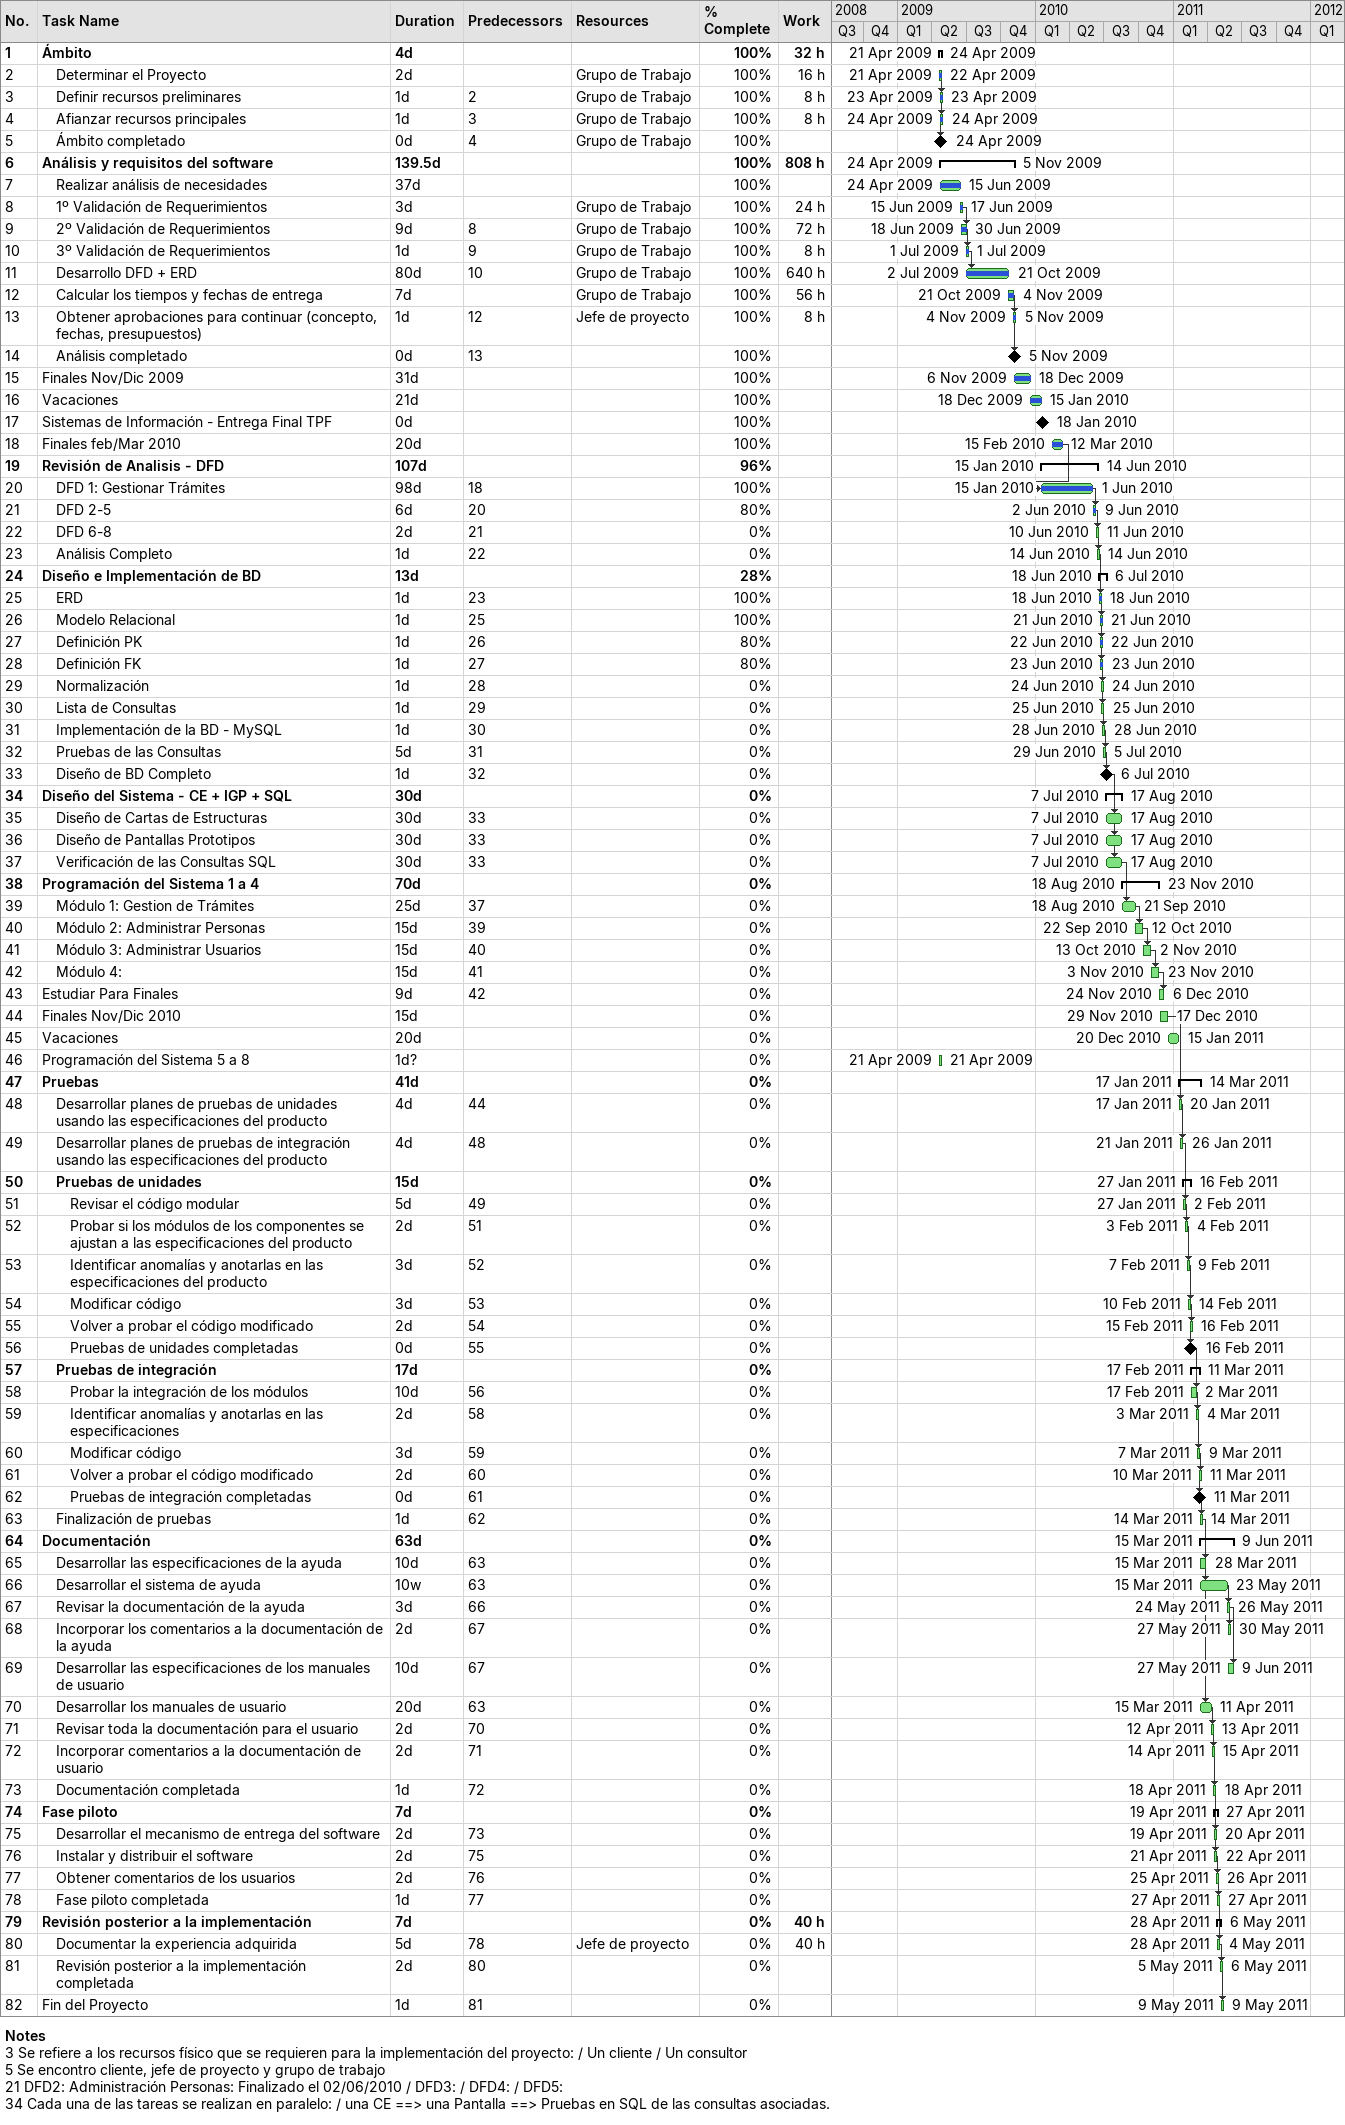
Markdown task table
| ID | Level | Task | Duration | Start | Finish | Predecessors | Resources | % complete | Work (h) |
|---|---|---|---|---|---|---|---|---|---|
| 1 | 1 | **Ámbito** | 4d | 2009-04-21 | 2009-04-24 |  |  | 100 | 32 |
| 2 | 2 | Determinar el Proyecto | 2d | 2009-04-21 | 2009-04-22 |  | Grupo de Trabajo | 100 | 16 |
| 3 | 2 | Definir recursos preliminares | 1d | 2009-04-23 | 2009-04-23 | 2 | Grupo de Trabajo | 100 | 8 |
| 4 | 2 | Afianzar recursos principales | 1d | 2009-04-24 | 2009-04-24 | 3 | Grupo de Trabajo | 100 | 8 |
| 5 | 2 | Ámbito completado | 0d | 2009-04-24 | 2009-04-24 | 4 | Grupo de Trabajo | 100 |  |
| 6 | 1 | **Análisis y requisitos del software** | 139.5d | 2009-04-24 | 2009-11-05 |  |  | 100 | 808 |
| 7 | 2 | Realizar análisis de necesidades | 37d | 2009-04-24 | 2009-06-15 |  |  | 100 |  |
| 8 | 2 | 1º Validación de Requerimientos | 3d | 2009-06-15 | 2009-06-17 |  | Grupo de Trabajo | 100 | 24 |
| 9 | 2 | 2º Validación de Requerimientos | 9d | 2009-06-18 | 2009-06-30 | 8 | Grupo de Trabajo | 100 | 72 |
| 10 | 2 | 3º Validación de Requerimientos | 1d | 2009-07-01 | 2009-07-01 | 9 | Grupo de Trabajo | 100 | 8 |
| 11 | 2 | Desarrollo DFD + ERD | 80d | 2009-07-02 | 2009-10-21 | 10 | Grupo de Trabajo | 100 | 640 |
| 12 | 2 | Calcular los tiempos y fechas de entrega | 7d | 2009-10-21 | 2009-11-04 |  | Grupo de Trabajo | 100 | 56 |
| 13 | 2 | Obtener aprobaciones para continuar (concepto, fechas, presupuestos) | 1d | 2009-11-04 | 2009-11-05 | 12 | Jefe de proyecto | 100 | 8 |
| 14 | 2 | Análisis completado | 0d | 2009-11-05 | 2009-11-05 | 13 |  | 100 |  |
| 15 | 1 | Finales Nov/Dic 2009 | 31d | 2009-11-06 | 2009-12-18 |  |  | 100 |  |
| 16 | 1 | Vacaciones | 21d | 2009-12-18 | 2010-01-15 |  |  | 100 |  |
| 17 | 1 | Sistemas de Información - Entrega Final TPF | 0d | 2010-01-18 | 2010-01-18 |  |  | 100 |  |
| 18 | 1 | Finales feb/Mar 2010 | 20d | 2010-02-15 | 2010-03-12 |  |  | 100 |  |
| 19 | 1 | **Revisión de Analisis - DFD** | 107d | 2010-01-15 | 2010-06-14 |  |  | 96 |  |
| 20 | 2 | DFD 1: Gestionar Trámites | 98d | 2010-01-15 | 2010-06-01 | 18 |  | 100 |  |
| 21 | 2 | DFD 2-5 | 6d | 2010-06-02 | 2010-06-09 | 20 |  | 80 |  |
| 22 | 2 | DFD 6-8 | 2d | 2010-06-10 | 2010-06-11 | 21 |  | 0 |  |
| 23 | 2 | Análisis Completo | 1d | 2010-06-14 | 2010-06-14 | 22 |  | 0 |  |
| 24 | 1 | **Diseño e Implementación de BD** | 13d | 2010-06-18 | 2010-07-06 |  |  | 28 |  |
| 25 | 2 | ERD | 1d | 2010-06-18 | 2010-06-18 | 23 |  | 100 |  |
| 26 | 2 | Modelo Relacional | 1d | 2010-06-21 | 2010-06-21 | 25 |  | 100 |  |
| 27 | 2 | Definición PK | 1d | 2010-06-22 | 2010-06-22 | 26 |  | 80 |  |
| 28 | 2 | Definición FK | 1d | 2010-06-23 | 2010-06-23 | 27 |  | 80 |  |
| 29 | 2 | Normalización | 1d | 2010-06-24 | 2010-06-24 | 28 |  | 0 |  |
| 30 | 2 | Lista de Consultas | 1d | 2010-06-25 | 2010-06-25 | 29 |  | 0 |  |
| 31 | 2 | Implementación de la BD - MySQL | 1d | 2010-06-28 | 2010-06-28 | 30 |  | 0 |  |
| 32 | 2 | Pruebas de las Consultas | 5d | 2010-06-29 | 2010-07-05 | 31 |  | 0 |  |
| 33 | 2 | Diseño de BD Completo | 1d | 2010-07-06 | 2010-07-06 | 32 |  | 0 |  |
| 34 | 1 | **Diseño del Sistema - CE + IGP + SQL** | 30d | 2010-07-07 | 2010-08-17 |  |  | 0 |  |
| 35 | 2 | Diseño de Cartas de Estructuras | 30d | 2010-07-07 | 2010-08-17 | 33 |  | 0 |  |
| 36 | 2 | Diseño de Pantallas Prototipos | 30d | 2010-07-07 | 2010-08-17 | 33 |  | 0 |  |
| 37 | 2 | Verificación de las Consultas SQL | 30d | 2010-07-07 | 2010-08-17 | 33 |  | 0 |  |
| 38 | 1 | **Programación del Sistema 1 a 4** | 70d | 2010-08-18 | 2010-11-23 |  |  | 0 |  |
| 39 | 2 | Módulo 1: Gestion de Trámites | 25d | 2010-08-18 | 2010-09-21 | 37 |  | 0 |  |
| 40 | 2 | Módulo 2: Administrar Personas | 15d | 2010-09-22 | 2010-10-12 | 39 |  | 0 |  |
| 41 | 2 | Módulo 3: Administrar Usuarios | 15d | 2010-10-13 | 2010-11-02 | 40 |  | 0 |  |
| 42 | 2 | Módulo 4: | 15d | 2010-11-03 | 2010-11-23 | 41 |  | 0 |  |
| 43 | 1 | Estudiar Para Finales | 9d | 2010-11-24 | 2010-12-06 | 42 |  | 0 |  |
| 44 | 1 | Finales Nov/Dic 2010 | 15d | 2010-11-29 | 2010-12-17 |  |  | 0 |  |
| 45 | 1 | Vacaciones | 20d | 2010-12-20 | 2011-01-15 |  |  | 0 |  |
| 46 | 1 | Programación del Sistema 5 a 8 | 1d? | 2009-04-21 | 2009-04-21 |  |  | 0 |  |
| 47 | 1 | **Pruebas** | 41d | 2011-01-17 | 2011-03-14 |  |  | 0 |  |
| 48 | 2 | Desarrollar planes de pruebas de unidades usando las especificaciones del producto | 4d | 2011-01-17 | 2011-01-20 | 44 |  | 0 |  |
| 49 | 2 | Desarrollar planes de pruebas de integración usando las especificaciones del producto | 4d | 2011-01-21 | 2011-01-26 | 48 |  | 0 |  |
| 50 | 2 | **Pruebas de unidades** | 15d | 2011-01-27 | 2011-02-16 |  |  | 0 |  |
| 51 | 3 | Revisar el código modular | 5d | 2011-01-27 | 2011-02-02 | 49 |  | 0 |  |
| 52 | 3 | Probar si los módulos de los componentes se ajustan a las especificaciones del producto | 2d | 2011-02-03 | 2011-02-04 | 51 |  | 0 |  |
| 53 | 3 | Identificar anomalías y anotarlas en las especificaciones del producto | 3d | 2011-02-07 | 2011-02-09 | 52 |  | 0 |  |
| 54 | 3 | Modificar código | 3d | 2011-02-10 | 2011-02-14 | 53 |  | 0 |  |
| 55 | 3 | Volver a probar el código modificado | 2d | 2011-02-15 | 2011-02-16 | 54 |  | 0 |  |
| 56 | 3 | Pruebas de unidades completadas | 0d | 2011-02-16 | 2011-02-16 | 55 |  | 0 |  |
| 57 | 2 | **Pruebas de integración** | 17d | 2011-02-17 | 2011-03-11 |  |  | 0 |  |
| 58 | 3 | Probar la integración de los módulos | 10d | 2011-02-17 | 2011-03-02 | 56 |  | 0 |  |
| 59 | 3 | Identificar anomalías y anotarlas en las especificaciones | 2d | 2011-03-03 | 2011-03-04 | 58 |  | 0 |  |
| 60 | 3 | Modificar código | 3d | 2011-03-07 | 2011-03-09 | 59 |  | 0 |  |
| 61 | 3 | Volver a probar el código modificado | 2d | 2011-03-10 | 2011-03-11 | 60 |  | 0 |  |
| 62 | 3 | Pruebas de integración completadas | 0d | 2011-03-11 | 2011-03-11 | 61 |  | 0 |  |
| 63 | 2 | Finalización de pruebas | 1d | 2011-03-14 | 2011-03-14 | 62 |  | 0 |  |
| 64 | 1 | **Documentación** | 63d | 2011-03-15 | 2011-06-09 |  |  | 0 |  |
| 65 | 2 | Desarrollar las especificaciones de la ayuda | 10d | 2011-03-15 | 2011-03-28 | 63 |  | 0 |  |
| 66 | 2 | Desarrollar el sistema de ayuda | 10w | 2011-03-15 | 2011-05-23 | 63 |  | 0 |  |
| 67 | 2 | Revisar la documentación de la ayuda | 3d | 2011-05-24 | 2011-05-26 | 66 |  | 0 |  |
| 68 | 2 | Incorporar los comentarios a la documentación de la ayuda | 2d | 2011-05-27 | 2011-05-30 | 67 |  | 0 |  |
| 69 | 2 | Desarrollar las especificaciones de los manuales de usuario | 10d | 2011-05-27 | 2011-06-09 | 67 |  | 0 |  |
| 70 | 2 | Desarrollar los manuales de usuario | 20d | 2011-03-15 | 2011-04-11 | 63 |  | 0 |  |
| 71 | 2 | Revisar toda la documentación para el usuario | 2d | 2011-04-12 | 2011-04-13 | 70 |  | 0 |  |
| 72 | 2 | Incorporar comentarios a la documentación de usuario | 2d | 2011-04-14 | 2011-04-15 | 71 |  | 0 |  |
| 73 | 2 | Documentación completada | 1d | 2011-04-18 | 2011-04-18 | 72 |  | 0 |  |
| 74 | 1 | **Fase piloto** | 7d | 2011-04-19 | 2011-04-27 |  |  | 0 |  |
| 75 | 2 | Desarrollar el mecanismo de entrega del software | 2d | 2011-04-19 | 2011-04-20 | 73 |  | 0 |  |
| 76 | 2 | Instalar y distribuir el software | 2d | 2011-04-21 | 2011-04-22 | 75 |  | 0 |  |
| 77 | 2 | Obtener comentarios de los usuarios | 2d | 2011-04-25 | 2011-04-26 | 76 |  | 0 |  |
| 78 | 2 | Fase piloto completada | 1d | 2011-04-27 | 2011-04-27 | 77 |  | 0 |  |
| 79 | 1 | **Revisión posterior a la implementación** | 7d | 2011-04-28 | 2011-05-06 |  |  | 0 | 40 |
| 80 | 2 | Documentar la experiencia adquirida | 5d | 2011-04-28 | 2011-05-04 | 78 | Jefe de proyecto | 0 | 40 |
| 81 | 2 | Revisión posterior a la implementación completada | 2d | 2011-05-05 | 2011-05-06 | 80 |  | 0 |  |
| 82 | 1 | Fin del Proyecto | 1d | 2011-05-09 | 2011-05-09 | 81 |  | 0 |  |

Notes
- 3: Se refiere a los recursos físico que se requieren para la implementación del proyecto: / Un cliente / Un consultor
- 5: Se encontro cliente, jefe de proyecto y grupo de trabajo
- 21: DFD2: Administración Personas: Finalizado el 02/06/2010 / DFD3: / DFD4: / DFD5:
- 34: Cada una de las tareas se realizan en paralelo: / una CE ==> una Pantalla ==> Pruebas en SQL de las consultas asociadas.
